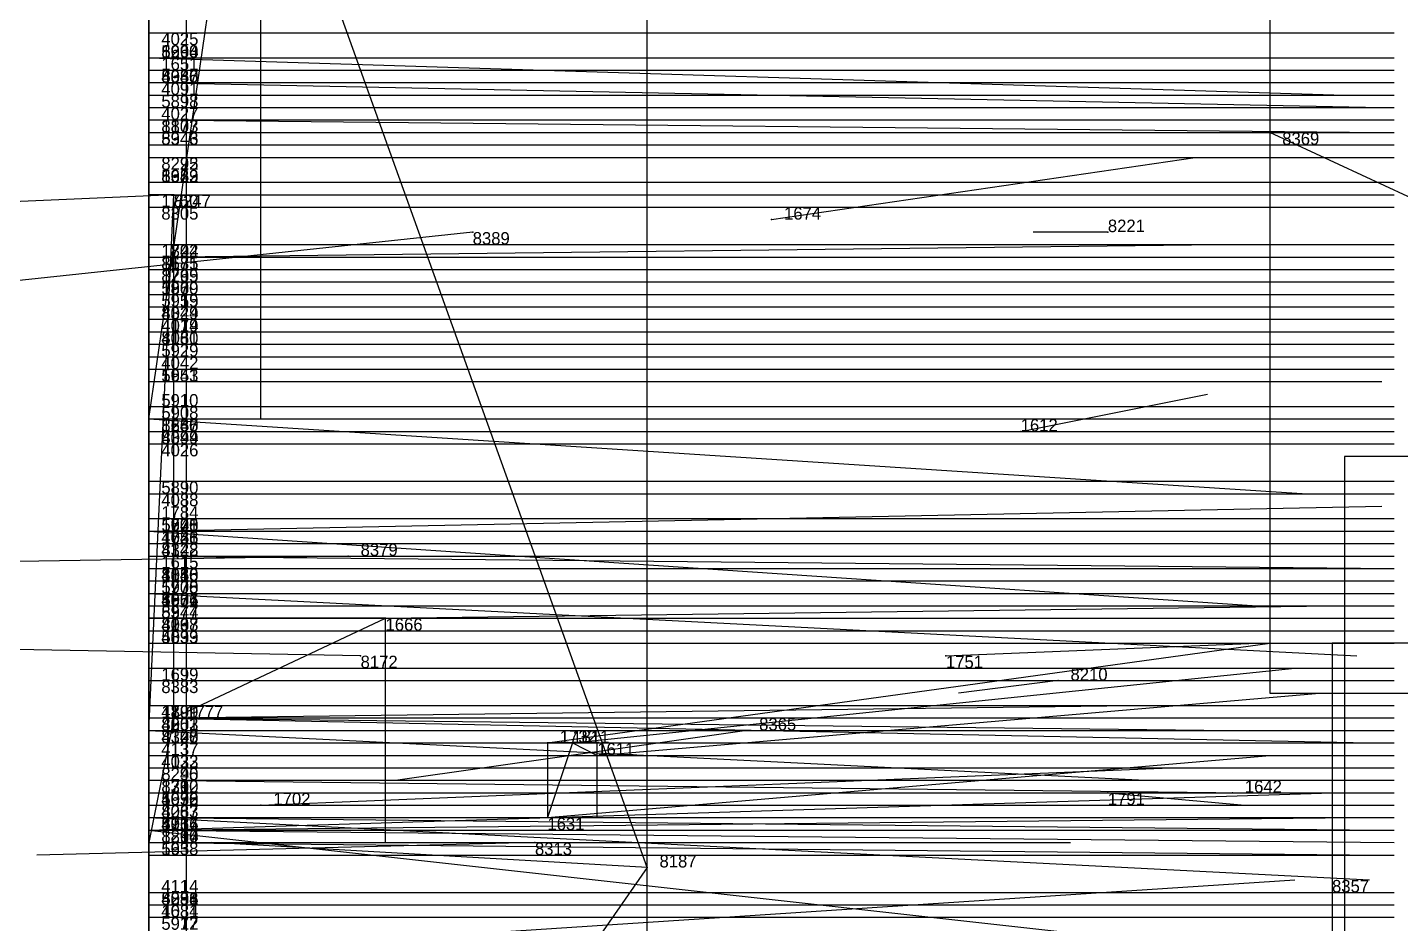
# Model space of a CAD drawing. Extents: x -0.07 to 1.1, y -0.07 to 1.1.
# Drawn here: x -0.0098 to 0.1005, y 0.5685 to 0.6404 of the extents above; entities that cross this region are included whole.
import ezdxf

# ---------------------------------------------------------------- set-up
doc = ezdxf.new("R2010")
doc.units = 0
for name, color, linetype in [('Clients', 3, 'CONTINUOUS'), ('Facilities', 3, 'CONTINUOUS'), ('Facilities_lines', 3, 'CONTINUOUS'), ('Min_max_boxes', 1, 'CONTINUOUS'), ('Normals', 1, 'CONTINUOUS'), ('Source_points', 5, 'CONTINUOUS'), ('Text', 3, 'CONTINUOUS')]:
    doc.layers.add(name, color=color, linetype=linetype)

msp = doc.modelspace()

# ---------------------------------------------------------------- linework, layer by layer
at = {"layer": 'Clients', "color": 5}
for p in [(0, 0.64, 0.44), (0, 0.638, 0.167), (0, 0.638, 0.741), (0, 0.637, 0.133), (0, 0.637, 0.381), (0, 0.637, 0.549), (0, 0.636, 0.899), (0, 0.636, 0.942), (0, 0.635, 0.325), (0, 0.633, 0.415), (0, 0.632, 0.564), (0, 0.632, 0.794), (0.09, 0.632, 1), (0, 0.631, 0.811), (0, 0.63, 0.891), (0, 0.63, 0.839), (0, 0.628, 0.249), (0, 0.628, 0.728), (0, 0.628, 0.855), (0, 0.627, 0.107), (0.002, 0.627, 1), (0, 0.626, 0.842), (0, 0.623, 0.224), (0, 0.622, 0.181), (0, 0.621, 0.105), (0, 0.621, 0.216), (0, 0.621, 0.782), (0, 0.62, 0.222), (0, 0.62, 0.615), (0, 0.62, 0.552), (0, 0.619, 0.613), (0, 0.619, 0.506), (0, 0.618, 0.759), (0, 0.617, 0.394), (0, 0.617, 0.316), (0, 0.617, 0.481), (0, 0.616, 0.319), (0, 0.615, 0.744), (0, 0.615, 0.905), (0, 0.614, 0.49), (0, 0.613, 0.554), (0, 0.61, 0.541), (0, 0.609, 0.624), (0, 0.609, 0.825), (0, 0.609, 0.869), (0, 0.608, 0.833), (0, 0.608, 0.878), (0, 0.607, 0.323), (0, 0.607, 0.416), (0, 0.604, 0.521), (0, 0.603, 0.286), (0, 0.601, 0.16), (0, 0.6, 0.078), (0, 0.6, 0.233), (0, 0.6, 0.468), (0, 0.6, 0.635), (0, 0.599, 0.163), (0, 0.599, 0.842), (0, 0.598, 0.091), (0, 0.597, 0.241), (0, 0.597, 0.83), (0, 0.596, 0.34), (0, 0.596, 0.347), (0, 0.596, 0.514), (0, 0.596, 0.712), (0, 0.594, 0.165), (0, 0.594, 0.257), (0, 0.594, 0.633), (0, 0.594, 0.62), (0, 0.594, 0.858), (0, 0.593, 0.788), (0.019, 0.593), (0, 0.592, 0.382), (0, 0.592, 0.595), (0, 0.592, 0.863), (0, 0.591, 0.436), (0, 0.589, 0.135), (0, 0.588, 0.817), (0, 0.586, 0.149), (0, 0.585, 0.376), (0, 0.585, 0.826), (0, 0.584, 0.43), (0, 0.583, 0.312), (0, 0.583, 0.357), (0.032, 0.583), (0, 0.582, 0.281), (0, 0.582, 0.492), (0.036, 0.582), (0, 0.581, 0.462), (0, 0.581, 0.999), (0, 0.58, 0.795), (0, 0.579, 0.274), (0, 0.579, 0.775), (0, 0.578, 0.172), (0, 0.578, 0.289), (0, 0.578, 0.332), (0, 0.578, 0.538), (0, 0.577, 0.133), (0, 0.577, 0.338), (0, 0.577, 0.483), (0.032, 0.577), (0, 0.576, 0.477), (0, 0.576, 0.58), (0, 0.576, 0.659), (0, 0.575, 0.004), (0, 0.574, 0.592), (0, 0.571, 0.392), (0, 0.571, 0.756), (0, 0.57, 0.246), (0, 0.57, 0.275), (0, 0.57, 0.472), (0, 0.57, 0.782), (0, 0.569, 0.413)]:
    msp.add_point(p, dxfattribs=at)
at = {"layer": 'Facilities', "color": 3}
for p in [(0, 0.638, 0.967), (0, 0.634, 0.514), (0, 0.633, 0.07), (0.05, 0.625), (0, 0.623, 0.125), (0.026, 0.624, 1), (0.077, 0.624, 1), (0, 0.622, 0.985), (0, 0.612, 0.068), (0, 0.609, 0.045), (0.07, 0.608), (0, 0.6, 0.034), (0, 0.6, 0.081), (0, 0.598, 0.356), (0.016, 0.598, 1), (0, 0.595, 0.061), (0, 0.595, 0.872), (0.017, 0.59, 1), (0.064, 0.59), (0.073, 0.588, 1), (0, 0.585, 0.062), (0, 0.585, 0.984), (0.002, 0.585), (0, 0.584, 0.988), (0.048, 0.584, 1), (0.034, 0.583), (0, 0.58, 0.138), (0, 0.58, 0.978), (0.077, 0.579), (0.087, 0.579), (0.009, 0.578), (0, 0.577, 0.057), (0, 0.577, 0.942), (0, 0.576, 0.088), (0, 0.576, 0.043), (0, 0.576, 0.963), (0, 0.576, 0.956), (0, 0.575, 0.936), (0.031, 0.575, 1), (0.04, 0.573, 1), (0.095, 0.571, 1)]:
    msp.add_point(p, dxfattribs=at)
at = {"layer": 'Facilities_lines', "color": 3}
for p, q in [((0, 0.634, 0.514), (0, 0.77, 0.507)), ((0, 0.634, 0.514), (0, 0.765, 0.518)), ((0, 0.634, 0.514), (0, 0.761, 0.497)), ((0, 0.634, 0.514), (0, 0.755, 0.501)), ((0, 0.634, 0.514), (0, 0.752, 0.483)), ((0, 0.634, 0.514), (0, 0.748, 0.528)), ((0, 0.634, 0.514), (0, 0.745, 0.514)), ((0, 0.634, 0.514), (0, 0.737, 0.491)), ((0, 0.598, 0.356), (0, 0.73, 0.358)), ((0, 0.634, 0.514), (0, 0.728, 0.539)), ((0, 0.634, 0.514), (0, 0.726, 0.518)), ((0, 0.634, 0.514), (0, 0.722, 0.477)), ((0, 0.634, 0.514), (0, 0.722, 0.546)), ((0, 0.634, 0.514), (0, 0.718, 0.54)), ((0, 0.598, 0.356), (0, 0.713, 0.394)), ((0, 0.598, 0.356), (0, 0.712, 0.328)), ((0, 0.598, 0.356), (0, 0.711, 0.386)), ((0, 0.634, 0.514), (0, 0.711, 0.582)), ((0, 0.598, 0.356), (0, 0.71, 0.316)), ((0, 0.598, 0.356), (0, 0.709, 0.31)), ((0, 0.598, 0.356), (0, 0.705, 0.413)), ((0, 0.634, 0.514), (0, 0.705, 0.529)), ((0, 0.634, 0.514), (0, 0.703, 0.541)), ((0, 0.634, 0.514), (0, 0.702, 0.425)), ((0, 0.634, 0.514), (0, 0.701, 0.491)), ((0, 0.634, 0.514), (0, 0.701, 0.59)), ((0, 0.634, 0.514), (0, 0.699, 0.543)), ((0, 0.598, 0.356), (0, 0.698, 0.403)), ((0, 0.634, 0.514), (0, 0.698, 0.442)), ((0, 0.598, 0.356), (0, 0.697, 0.364)), ((0, 0.634, 0.514), (0, 0.694, 0.584)), ((0, 0.634, 0.514), (0, 0.694, 0.581)), ((0, 0.598, 0.356), (0, 0.693, 0.4)), ((0, 0.634, 0.514), (0, 0.691, 0.519)), ((0, 0.634, 0.514), (0, 0.689, 0.482)), ((0, 0.568, 0.707), (0, 0.687, 0.69)), ((0, 0.598, 0.356), (0, 0.686, 0.393)), ((0, 0.598, 0.356), (0, 0.684, 0.383)), ((0, 0.634, 0.514), (0, 0.682, 0.561)), ((0, 0.598, 0.356), (0, 0.681, 0.369)), ((0, 0.598, 0.356), (0, 0.681, 0.342)), ((0, 0.598, 0.356), (0, 0.678, 0.356)), ((0, 0.634, 0.514), (0, 0.677, 0.449)), ((0, 0.598, 0.356), (0, 0.676, 0.35)), ((0, 0.568, 0.707), (0, 0.676, 0.687)), ((0.04, 0.573, 1), (0.003, 0.676, 1)), ((0, 0.598, 0.356), (0, 0.675, 0.393)), ((0, 0.598, 0.356), (0, 0.674, 0.328)), ((0, 0.634, 0.514), (0, 0.673, 0.438)), ((0, 0.634, 0.514), (0, 0.673, 0.557)), ((0, 0.568, 0.707), (0, 0.673, 0.725)), ((0, 0.609, 0.045), (0.009, 0.671)), ((0, 0.669, 0.092), (0, 0.598, 0.091)), ((0, 0.598, 0.356), (0, 0.668, 0.282)), ((0, 0.598, 0.356), (0, 0.666, 0.338)), ((0, 0.634, 0.514), (0, 0.666, 0.473)), ((0, 0.568, 0.707), (0, 0.666, 0.706)), ((0, 0.598, 0.356), (0, 0.665, 0.31)), ((0, 0.634, 0.514), (0, 0.665, 0.418)), ((0, 0.598, 0.356), (0, 0.664, 0.236)), ((0, 0.634, 0.514), (0, 0.662, 0.497)), ((0, 0.568, 0.707), (0, 0.662, 0.694)), ((0, 0.568, 0.707), (0, 0.662, 0.657)), ((0, 0.568, 0.707), (0, 0.661, 0.723)), ((0, 0.598, 0.356), (0, 0.66, 0.396)), ((0, 0.634, 0.514), (0, 0.66, 0.597)), ((0, 0.598, 0.356), (0, 0.658, 0.4)), ((0, 0.653, 0.897), (0, 0.615, 0.905)), ((0, 0.653, 0.897), (0, 0.63, 0.891)), ((0, 0.653, 0.897), (0, 0.636, 0.899)), ((0, 0.634, 0.514), (0, 0.652, 0.61)), ((0, 0.634, 0.514), (0, 0.652, 0.616)), ((0, 0.634, 0.514), (0, 0.65, 0.552)), ((0, 0.623, 0.125), (0, 0.648, 0.165)), ((0, 0.598, 0.356), (0, 0.648, 0.253)), ((0, 0.634, 0.514), (0, 0.648, 0.545)), ((0, 0.598, 0.356), (0, 0.647, 0.321)), ((0, 0.623, 0.125), (0, 0.646, 0.109)), ((0, 0.598, 0.356), (0, 0.645, 0.248)), ((0, 0.568, 0.707), (0, 0.644, 0.727)), ((0, 0.623, 0.125), (0, 0.643, 0.172)), ((0, 0.623, 0.125), (0, 0.643, 0.179)), ((0, 0.634, 0.514), (0, 0.643, 0.547)), ((0, 0.598, 0.356), (0, 0.642, 0.357)), ((0, 0.634, 0.514), (0, 0.642, 0.604)), ((0, 0.642, 0.941), (0, 0.636, 0.942)), ((0, 0.634, 0.514), (0, 0.64, 0.44)), ((0, 0.623, 0.125), (0, 0.638, 0.167)), ((0, 0.568, 0.707), (0, 0.638, 0.741)), ((0, 0.623, 0.125), (0, 0.637, 0.133)), ((0, 0.598, 0.356), (0, 0.637, 0.381)), ((0, 0.634, 0.514), (0, 0.637, 0.549)), ((0, 0.598, 0.356), (0, 0.635, 0.325)), ((0, 0.634, 0.514), (0, 0.494, 0.504)), ((0, 0.634, 0.514), (0, 0.528, 0.47)), ((0, 0.634, 0.514), (0, 0.513, 0.492)), ((0, 0.634, 0.514), (0, 0.534, 0.478)), ((0, 0.634, 0.514), (0, 0.548, 0.495)), ((0, 0.634, 0.514), (0, 0.539, 0.473)), ((0, 0.634, 0.514), (0, 0.537, 0.455)), ((0, 0.634, 0.514), (0, 0.542, 0.477)), ((0, 0.634, 0.514), (0, 0.482, 0.511)), ((0, 0.634, 0.514), (0, 0.486, 0.526)), ((0, 0.634, 0.514), (0, 0.488, 0.54)), ((0, 0.634, 0.514), (0, 0.539, 0.554)), ((0, 0.634, 0.514), (0, 0.614, 0.49)), ((0, 0.634, 0.514), (0, 0.617, 0.481)), ((0, 0.634, 0.514), (0, 0.6, 0.468)), ((0, 0.634, 0.514), (0, 0.577, 0.483)), ((0, 0.634, 0.514), (0, 0.576, 0.477)), ((0, 0.634, 0.514), (0, 0.57, 0.472)), ((0, 0.634, 0.514), (0, 0.553, 0.469)), ((0, 0.634, 0.514), (0, 0.581, 0.462)), ((0, 0.634, 0.514), (0, 0.582, 0.492)), ((0, 0.634, 0.514), (0, 0.531, 0.513)), ((0, 0.634, 0.514), (0, 0.604, 0.521)), ((0, 0.634, 0.514), (0, 0.592, 0.595)), ((0, 0.634, 0.514), (0, 0.596, 0.514)), ((0, 0.634, 0.514), (0, 0.61, 0.541)), ((0, 0.634, 0.514), (0, 0.619, 0.613)), ((0, 0.634, 0.514), (0, 0.525, 0.518)), ((0, 0.634, 0.514), (0, 0.543, 0.545)), ((0, 0.634, 0.514), (0, 0.576, 0.58)), ((0, 0.634, 0.514), (0, 0.632, 0.564)), ((0, 0.634, 0.514), (0, 0.516, 0.523)), ((0, 0.634, 0.514), (0, 0.613, 0.554)), ((0, 0.634, 0.514), (0, 0.619, 0.506)), ((0, 0.634, 0.514), (0, 0.538, 0.561)), ((0, 0.634, 0.514), (0, 0.62, 0.615)), ((0, 0.634, 0.514), (0, 0.531, 0.535)), ((0, 0.634, 0.514), (0, 0.578, 0.538)), ((0, 0.634, 0.514), (0, 0.62, 0.552)), ((0, 0.634, 0.514), (0, 0.539, 0.519)), ((0, 0.634, 0.514), (0, 0.521, 0.515)), ((0, 0.634, 0.514), (0, 0.543, 0.553)), ((0, 0.598, 0.356), (0, 0.633, 0.415)), ((0, 0.595, 0.872), (0, 0.632, 0.794)), ((0.133, 0.612, 1), (0.09, 0.632, 1)), ((0, 0.595, 0.872), (0, 0.631, 0.811)), ((0, 0.595, 0.872), (0, 0.63, 0.839)), ((0, 0.598, 0.356), (0, 0.628, 0.249)), ((0, 0.568, 0.707), (0, 0.628, 0.728)), ((0, 0.595, 0.872), (0, 0.628, 0.855)), ((0, 0.623, 0.125), (0, 0.627, 0.107)), ((0, 0.584, 0.988), (0.002, 0.627, 1)), ((0, 0.595, 0.872), (0, 0.626, 0.842)), ((0, 0.623, 0.125), (0, 0.621, 0.105)), ((0, 0.623, 0.125), (0, 0.621, 0.216)), ((0, 0.623, 0.125), (0, 0.622, 0.181)), ((0, 0.598, 0.356), (0, 0.623, 0.224)), ((0, 0.595, 0.872), (0, 0.621, 0.782)), ((0, 0.598, 0.356), (0, 0.62, 0.222)), ((0, 0.568, 0.707), (0, 0.618, 0.759)), ((0, 0.598, 0.356), (0, 0.617, 0.394)), ((0, 0.598, 0.356), (0, 0.617, 0.316)), ((0, 0.598, 0.356), (0, 0.616, 0.319)), ((0, 0.568, 0.707), (0, 0.615, 0.744)), ((0, 0.568, 0.707), (0, 0.609, 0.624)), ((0, 0.595, 0.872), (0, 0.609, 0.825)), ((0, 0.595, 0.872), (0, 0.609, 0.869)), ((0, 0.595, 0.872), (0, 0.608, 0.833)), ((0, 0.595, 0.872), (0, 0.608, 0.878)), ((0, 0.598, 0.356), (0, 0.607, 0.323)), ((0, 0.598, 0.356), (0, 0.607, 0.416)), ((0, 0.598, 0.356), (0, 0.603, 0.286)), ((0, 0.58, 0.138), (0, 0.601, 0.16)), ((0, 0.6, 0.081), (0, 0.6, 0.078)), ((0, 0.598, 0.356), (0, 0.6, 0.233)), ((0, 0.568, 0.707), (0, 0.6, 0.635)), ((0, 0.58, 0.138), (0, 0.599, 0.163)), ((0, 0.595, 0.872), (0, 0.599, 0.842)), ((0, 0.598, 0.356), (0, 0.49, 0.236)), ((0, 0.598, 0.356), (0, 0.491, 0.244)), ((0, 0.598, 0.356), (0, 0.532, 0.231)), ((0, 0.598, 0.356), (0, 0.519, 0.248)), ((0, 0.598, 0.356), (0, 0.559, 0.23)), ((0, 0.598, 0.356), (0, 0.57, 0.246)), ((0, 0.598, 0.356), (0, 0.597, 0.241)), ((0, 0.598, 0.356), (0, 0.563, 0.302)), ((0, 0.598, 0.356), (0, 0.54, 0.303)), ((0, 0.598, 0.356), (0, 0.591, 0.436)), ((0, 0.598, 0.356), (0, 0.582, 0.281)), ((0, 0.598, 0.356), (0, 0.57, 0.275)), ((0, 0.598, 0.356), (0, 0.592, 0.382)), ((0, 0.598, 0.356), (0, 0.561, 0.369)), ((0, 0.598, 0.356), (0, 0.584, 0.43)), ((0, 0.598, 0.356), (0, 0.559, 0.257)), ((0, 0.598, 0.356), (0, 0.565, 0.299)), ((0, 0.598, 0.356), (0, 0.596, 0.34)), ((0, 0.598, 0.356), (0, 0.579, 0.274)), ((0, 0.598, 0.356), (0, 0.594, 0.257)), ((0, 0.598, 0.356), (0, 0.522, 0.394)), ((0, 0.598, 0.356), (0, 0.536, 0.331)), ((0, 0.598, 0.356), (0, 0.54, 0.29)), ((0, 0.598, 0.356), (0, 0.578, 0.289)), ((0, 0.598, 0.356), (0, 0.552, 0.314)), ((0, 0.598, 0.356), (0, 0.569, 0.413)), ((0, 0.598, 0.356), (0, 0.51, 0.343)), ((0, 0.598, 0.356), (0, 0.561, 0.395)), ((0, 0.598, 0.356), (0, 0.545, 0.363)), ((0, 0.598, 0.356), (0, 0.578, 0.332)), ((0, 0.598, 0.356), (0, 0.585, 0.376)), ((0, 0.598, 0.356), (0, 0.551, 0.421)), ((0, 0.598, 0.356), (0, 0.555, 0.256)), ((0, 0.598, 0.356), (0, 0.583, 0.312)), ((0, 0.598, 0.356), (0, 0.571, 0.392)), ((0, 0.598, 0.356), (0, 0.577, 0.338)), ((0, 0.598, 0.356), (0, 0.596, 0.347)), ((0, 0.598, 0.356), (0, 0.583, 0.357)), ((0, 0.598, 0.356), (0, 0.566, 0.281)), ((0, 0.598, 0.356), (0, 0.485, 0.298)), ((0, 0.598, 0.356), (0, 0.489, 0.364)), ((0, 0.598, 0.356), (0, 0.49, 0.317)), ((0, 0.598, 0.356), (0, 0.484, 0.345)), ((0, 0.598, 0.356), (0, 0.49, 0.351)), ((0, 0.598, 0.356), (0, 0.503, 0.392)), ((0, 0.598, 0.356), (0, 0.5, 0.333)), ((0, 0.598, 0.356), (0, 0.481, 0.32)), ((0, 0.598, 0.356), (0, 0.504, 0.327)), ((0, 0.598, 0.356), (0, 0.502, 0.312)), ((0, 0.598, 0.356), (0, 0.481, 0.352)), ((0, 0.595, 0.872), (0, 0.597, 0.83)), ((0, 0.568, 0.707), (0, 0.596, 0.712)), ((0, 0.595, 0.872), (0, 0.58, 0.795)), ((0, 0.595, 0.872), (0, 0.593, 0.788)), ((0, 0.595, 0.872), (0, 0.549, 0.827)), ((0, 0.595, 0.872), (0, 0.531, 0.845)), ((0, 0.595, 0.872), (0, 0.585, 0.826)), ((0, 0.595, 0.872), (0, 0.592, 0.863)), ((0, 0.595, 0.872), (0, 0.553, 0.885)), ((0, 0.595, 0.872), (0, 0.561, 0.866)), ((0, 0.595, 0.872), (0, 0.594, 0.858)), ((0, 0.595, 0.872), (0, 0.588, 0.817)), ((0, 0.58, 0.138), (0, 0.594, 0.165)), ((0, 0.568, 0.707), (0, 0.594, 0.633)), ((0, 0.568, 0.707), (0, 0.594, 0.62)), ((0.002, 0.585), (0.019, 0.593)), ((0, 0.58, 0.138), (0, 0.589, 0.135)), ((0, 0.58, 0.138), (0, 0.586, 0.149)), ((0.002, 0.585), (0, 0.575, 0.004)), ((0.034, 0.583), (0.032, 0.583)), ((0.034, 0.583), (0.032, 0.577)), ((0.034, 0.583), (0.036, 0.582)), ((0, 0.556, 0.954), (0, 0.581, 0.999)), ((0, 0.58, 0.138), (0, 0.562, 0.159)), ((0, 0.58, 0.138), (0, 0.561, 0.175)), ((0, 0.58, 0.138), (0, 0.561, 0.208)), ((0, 0.58, 0.138), (0, 0.578, 0.172)), ((0, 0.58, 0.138), (0, 0.566, 0.175)), ((0, 0.58, 0.138), (0, 0.577, 0.133)), ((0, 0.58, 0.138), (0, 0.546, 0.17)), ((0, 0.568, 0.707), (0, 0.579, 0.775)), ((0, 0.568, 0.707), (0, 0.576, 0.659)), ((0, 0.568, 0.707), (0, 0.574, 0.592)), ((0.04, 0.573, 1), (0.015, 0.537, 1)), ((0, 0.568, 0.707), (0, 0.571, 0.756)), ((0, 0.568, 0.707), (0, 0.57, 0.782))]:
    msp.add_line(p, q, dxfattribs=at)
at = {"layer": 'Min_max_boxes', "color": 1}
for p, q in [((0, 0.482, 0.418), (0, 0.77, 0.418)), ((0, 0.77, 0.418), (0, 0.482, 0.418)), ((0, 0.482, 0.616), (0, 0.77, 0.616)), ((0, 0.77, 0.616), (0, 0.482, 0.616)), ((0, 0.481, 0.222), (0, 0.73, 0.222)), ((0, 0.73, 0.222), (0, 0.481, 0.222)), ((0, 0.481, 0.436), (0, 0.73, 0.436)), ((0, 0.73, 0.436), (0, 0.481, 0.436)), ((0, 0.446, 0.59), (0, 0.687, 0.59)), ((0, 0.687, 0.59), (0, 0.446, 0.59)), ((0, 0.446, 0.787), (0, 0.687, 0.787)), ((0, 0.687, 0.787), (0, 0.446, 0.787)), ((0, 0.615, 0.767), (0, 0.684, 0.767)), ((0, 0.684, 0.767), (0, 0.615, 0.767)), ((0, 0.615, 0.905), (0, 0.684, 0.905)), ((0, 0.684, 0.905), (0, 0.615, 0.905)), ((0.003, 0.676, 1), (0.003, 0.537, 1)), ((0.003, 0.676, 1), (0.003, 0.537, 1)), ((0.04, 0.537, 1), (0.04, 0.676, 1)), ((0.04, 0.537, 1), (0.04, 0.676, 1)), ((0, 0.671), (0, 0.609)), ((0, 0.671, 0.045), (0, 0.609, 0.045)), ((0.009, 0.609), (0.009, 0.671)), ((0.009, 0.609, 0.045), (0.009, 0.671, 0.045)), ((0, 0.598, 0.091), (0, 0.669, 0.091)), ((0, 0.669, 0.091), (0, 0.598, 0.091)), ((0, 0.598, 0.092), (0, 0.669, 0.092)), ((0, 0.669, 0.092), (0, 0.598, 0.092)), ((0.09, 0.666, 1), (0.09, 0.587, 1)), ((0.09, 0.666, 1), (0.09, 0.587, 1)), ((0, 0.636, 0.938), (0, 0.654, 0.938)), ((0, 0.654, 0.938), (0, 0.636, 0.938)), ((0, 0.636, 0.942), (0, 0.654, 0.942)), ((0, 0.654, 0.942), (0, 0.636, 0.942)), ((0, 0.621, 0.105), (0, 0.648, 0.105)), ((0, 0.648, 0.105), (0, 0.621, 0.105)), ((0, 0.621, 0.216), (0, 0.648, 0.216)), ((0, 0.648, 0.216), (0, 0.621, 0.216)), ((0, 0.636, 0.938), (0, 0.636, 0.938)), ((0, 0.636, 0.942), (0, 0.636, 0.942)), ((0, 0.636, 0.938), (0, 0.636, 0.942)), ((0, 0.636, 0.938), (0, 0.636, 0.942)), ((0, 0.531, 0.782), (0, 0.632, 0.782)), ((0, 0.632, 0.782), (0, 0.632, 0.782)), ((0, 0.632, 0.782), (0, 0.531, 0.782)), ((0, 0.531, 0.885), (0, 0.632, 0.885)), ((0, 0.632, 0.885), (0, 0.632, 0.885)), ((0, 0.632, 0.885), (0, 0.531, 0.885)), ((0, 0.632, 0.782), (0, 0.632, 0.885)), ((0, 0.632, 0.782), (0, 0.632, 0.885)), ((0.002, 0.627, 0.988), (0, 0.627, 0.988)), ((0, 0.627, 0.988), (0, 0.584, 0.988)), ((0.002, 0.627, 1), (0, 0.627, 1)), ((0, 0.627, 1), (0, 0.584, 1)), ((0, 0.627, 0.988), (0, 0.627, 1)), ((0.002, 0.584, 0.988), (0.002, 0.627, 0.988)), ((0.002, 0.584, 1), (0.002, 0.627, 1)), ((0.002, 0.627, 0.988), (0.002, 0.627, 1)), ((0, 0.621, 0.105), (0, 0.621, 0.105)), ((0, 0.621, 0.216), (0, 0.621, 0.216)), ((0, 0.621, 0.105), (0, 0.621, 0.216)), ((0, 0.621, 0.105), (0, 0.621, 0.216)), ((0, 0.615, 0.767), (0, 0.615, 0.767)), ((0, 0.615, 0.905), (0, 0.615, 0.905)), ((0, 0.615, 0.767), (0, 0.615, 0.905)), ((0, 0.615, 0.767), (0, 0.615, 0.905)), ((0, 0.609), (0.009, 0.609)), ((0, 0.609, 0.045), (0.009, 0.609, 0.045)), ((0, 0.609), (0, 0.609, 0.045)), ((0.009, 0.609), (0.009, 0.609, 0.045)), ((0.271, 0.606), (0.096, 0.606)), ((0.096, 0.606), (0.096, 0.506)), ((0.271, 0.606), (0.096, 0.606)), ((0.096, 0.606), (0.096, 0.506)), ((0.096, 0.606), (0.096, 0.606)), ((0, 0.546, 0.133), (0, 0.601, 0.133)), ((0, 0.601, 0.133), (0, 0.601, 0.133)), ((0, 0.601, 0.133), (0, 0.546, 0.133)), ((0, 0.546, 0.208), (0, 0.601, 0.208)), ((0, 0.601, 0.208), (0, 0.601, 0.208)), ((0, 0.601, 0.208), (0, 0.546, 0.208)), ((0, 0.601, 0.133), (0, 0.601, 0.208)), ((0, 0.601, 0.133), (0, 0.601, 0.208)), ((0, 0.6, 0.078), (0, 0.6, 0.078)), ((0, 0.6, 0.078), (0, 0.6, 0.078)), ((0, 0.6, 0.078), (0, 0.6, 0.078)), ((0, 0.6, 0.078), (0, 0.6, 0.078)), ((0, 0.6, 0.081), (0, 0.6, 0.081)), ((0, 0.6, 0.081), (0, 0.6, 0.081)), ((0, 0.6, 0.081), (0, 0.6, 0.081)), ((0, 0.6, 0.081), (0, 0.6, 0.081)), ((0, 0.6, 0.078), (0, 0.6, 0.081)), ((0, 0.6, 0.078), (0, 0.6, 0.081)), ((0, 0.6, 0.078), (0, 0.6, 0.081)), ((0, 0.6, 0.078), (0, 0.6, 0.081)), ((0, 0.598, 0.091), (0, 0.598, 0.091)), ((0, 0.598, 0.092), (0, 0.598, 0.092)), ((0, 0.598, 0.091), (0, 0.598, 0.092)), ((0, 0.598, 0.091), (0, 0.598, 0.092)), ((0.019, 0.593), (0, 0.593)), ((0, 0.593), (0, 0.575)), ((0.019, 0.593, 0.004), (0, 0.593, 0.004)), ((0, 0.593, 0.004), (0, 0.575, 0.004)), ((0, 0.593), (0, 0.593, 0.004)), ((0.019, 0.575), (0.019, 0.593)), ((0.019, 0.575, 0.004), (0.019, 0.593, 0.004)), ((0.019, 0.593), (0.019, 0.593, 0.004)), ((0.289, 0.591, 1), (0.095, 0.591, 1)), ((0.095, 0.591, 1), (0.095, 0.504, 1)), ((0.289, 0.591, 1), (0.095, 0.591, 1)), ((0.095, 0.591, 1), (0.095, 0.504, 1)), ((0.095, 0.591, 1), (0.095, 0.591, 1)), ((0.09, 0.587, 1), (0.298, 0.587, 1)), ((0.09, 0.587, 1), (0.298, 0.587, 1)), ((0.09, 0.587, 1), (0.09, 0.587, 1)), ((0, 0.584, 0.988), (0.002, 0.584, 0.988)), ((0, 0.584, 1), (0.002, 0.584, 1)), ((0, 0.584, 0.988), (0, 0.584, 1)), ((0.002, 0.584, 0.988), (0.002, 0.584, 1)), ((0.036, 0.583), (0.032, 0.583)), ((0.032, 0.583), (0.032, 0.577)), ((0.036, 0.583), (0.032, 0.583)), ((0.032, 0.583), (0.032, 0.577)), ((0.032, 0.583), (0.032, 0.583)), ((0.036, 0.577), (0.036, 0.583)), ((0.036, 0.577), (0.036, 0.583)), ((0.036, 0.583), (0.036, 0.583)), ((0, 0.556, 0.954), (0, 0.581, 0.954)), ((0, 0.581, 0.954), (0, 0.581, 0.954)), ((0, 0.581, 0.954), (0, 0.556, 0.954)), ((0, 0.556, 0.999), (0, 0.581, 0.999)), ((0, 0.581, 0.999), (0, 0.581, 0.999)), ((0, 0.581, 0.999), (0, 0.556, 0.999)), ((0, 0.581, 0.954), (0, 0.581, 0.999)), ((0, 0.581, 0.954), (0, 0.581, 0.999)), ((0.032, 0.577), (0.036, 0.577)), ((0.032, 0.577), (0.036, 0.577)), ((0.032, 0.577), (0.032, 0.577)), ((0.036, 0.577), (0.036, 0.577)), ((0, 0.575), (0.019, 0.575)), ((0, 0.575, 0.004), (0.019, 0.575, 0.004)), ((0, 0.575), (0, 0.575, 0.004)), ((0.019, 0.575), (0.019, 0.575, 0.004))]:
    msp.add_line(p, q, dxfattribs=at)
at = {"layer": 'Normals', "color": 1}
for p, q in [((0, 0.64, 0.44), (0.1, 0.64, 0.44)), ((0, 0.638, 0.167), (0.1, 0.638, 0.167)), ((0, 0.638, 0.741), (0.1, 0.638, 0.741)), ((0, 0.638, 0.967), (0.096, 0.635, 0.939)), ((0, 0.637, 0.133), (0.1, 0.637, 0.133)), ((0, 0.637, 0.381), (0.1, 0.637, 0.381)), ((0, 0.637, 0.549), (0.1, 0.637, 0.549)), ((0, 0.636, 0.942), (0.099, 0.634, 0.932)), ((0, 0.636, 0.899), (0.1, 0.636, 0.899)), ((0, 0.635, 0.325), (0.1, 0.635, 0.325)), ((0, 0.634, 0.514), (0.1, 0.634, 0.514)), ((0, 0.633, 0.07), (0.099, 0.632, 0.086)), ((0, 0.633, 0.415), (0.1, 0.633, 0.415)), ((0, 0.632, 0.564), (0.1, 0.632, 0.564)), ((0, 0.632, 0.794), (0.1, 0.632, 0.794)), ((0.09, 0.632, 1), (0.09, 0.632, 1.1)), ((0, 0.631, 0.811), (0.1, 0.631, 0.811)), ((0, 0.63, 0.839), (0.1, 0.63, 0.839)), ((0, 0.63, 0.891), (0.1, 0.63, 0.891)), ((0.05, 0.625), (0.084, 0.63, 0.094)), ((0, 0.628, 0.249), (0.1, 0.628, 0.249)), ((0, 0.628, 0.728), (0.1, 0.628, 0.728)), ((0, 0.628, 0.855), (0.1, 0.628, 0.855)), ((0.002, 0.627, 1), (-0.066, 0.624, 1.073)), ((0, 0.627, 0.107), (0.1, 0.627, 0.107)), ((0, 0.626, 0.842), (0.1, 0.626, 0.842)), ((0.026, 0.624, 1), (-0.021, 0.619, 1.088)), ((0, 0.623, 0.224), (0.1, 0.623, 0.224)), ((0, 0.623, 0.125), (0.1, 0.623, 0.125)), ((0, 0.622, 0.985), (0.086, 0.623, 0.933)), ((0.077, 0.624, 1), (0.071, 0.624, 1.1)), ((0, 0.622, 0.181), (0.1, 0.622, 0.181)), ((0, 0.621, 0.105), (0.1, 0.621, 0.105)), ((0, 0.621, 0.216), (0.1, 0.621, 0.216)), ((0, 0.621, 0.782), (0.1, 0.621, 0.782)), ((0, 0.62, 0.222), (0.1, 0.62, 0.222)), ((0, 0.62, 0.615), (0.1, 0.62, 0.615)), ((0, 0.62, 0.552), (0.1, 0.62, 0.552)), ((0, 0.619, 0.613), (0.1, 0.619, 0.613)), ((0, 0.619, 0.506), (0.1, 0.619, 0.506)), ((0, 0.618, 0.759), (0.1, 0.618, 0.759)), ((0, 0.617, 0.481), (0.1, 0.617, 0.481)), ((0, 0.617, 0.394), (0.1, 0.617, 0.394)), ((0, 0.617, 0.316), (0.1, 0.617, 0.316)), ((0, 0.616, 0.319), (0.1, 0.616, 0.319)), ((0, 0.615, 0.744), (0.1, 0.615, 0.744)), ((0, 0.615, 0.905), (0.1, 0.615, 0.905)), ((0, 0.614, 0.49), (0.1, 0.614, 0.49)), ((0, 0.613, 0.554), (0.1, 0.613, 0.554)), ((0, 0.612, 0.068), (0.099, 0.612, 0.085)), ((0.07, 0.608), (0.085, 0.611, 0.099)), ((0, 0.61, 0.541), (0.1, 0.61, 0.541)), ((0, 0.609, 0.045), (0.093, 0.603, 0.081)), ((0, 0.609, 0.624), (0.1, 0.609, 0.624)), ((0, 0.609, 0.825), (0.1, 0.609, 0.825)), ((0, 0.609, 0.869), (0.1, 0.609, 0.869)), ((0, 0.608, 0.833), (0.1, 0.608, 0.833)), ((0, 0.608, 0.878), (0.1, 0.608, 0.878)), ((0, 0.607, 0.323), (0.1, 0.607, 0.323)), ((0, 0.607, 0.416), (0.1, 0.607, 0.416)), ((0, 0.604, 0.521), (0.1, 0.604, 0.521)), ((0, 0.603, 0.286), (0.1, 0.603, 0.286)), ((0, 0.6, 0.078), (0.099, 0.602, 0.088)), ((0, 0.6, 0.081), (0.099, 0.602, 0.091)), ((0, 0.601, 0.16), (0.1, 0.601, 0.16)), ((0, 0.6, 0.233), (0.1, 0.6, 0.233)), ((0, 0.6, 0.034), (0.089, 0.594, 0.078)), ((0, 0.6, 0.468), (0.1, 0.6, 0.468)), ((0, 0.6, 0.635), (0.1, 0.6, 0.635)), ((0, 0.599, 0.163), (0.1, 0.599, 0.163)), ((0, 0.599, 0.842), (0.1, 0.599, 0.842)), ((0.016, 0.598, 1), (-0.043, 0.597, 1.081)), ((0, 0.598, 0.091), (0.1, 0.597, 0.092)), ((0, 0.598, 0.356), (0.1, 0.598, 0.356)), ((0, 0.597, 0.241), (0.1, 0.597, 0.241)), ((0, 0.597, 0.83), (0.1, 0.597, 0.83)), ((0, 0.596, 0.347), (0.1, 0.596, 0.347)), ((0, 0.596, 0.34), (0.1, 0.596, 0.34)), ((0, 0.596, 0.514), (0.1, 0.596, 0.514)), ((0, 0.596, 0.712), (0.1, 0.596, 0.712)), ((0, 0.595, 0.061), (0.097, 0.59, 0.084)), ((0, 0.595, 0.872), (0.1, 0.595, 0.872)), ((0, 0.594, 0.165), (0.1, 0.594, 0.165)), ((0, 0.594, 0.257), (0.1, 0.594, 0.257)), ((0, 0.594, 0.633), (0.1, 0.594, 0.633)), ((0, 0.594, 0.62), (0.1, 0.594, 0.62)), ((0, 0.594, 0.858), (0.1, 0.594, 0.858)), ((0.019, 0.593), (0.095, 0.594, 0.064)), ((0, 0.593, 0.788), (0.1, 0.593, 0.788)), ((0.017, 0.59, 1), (-0.038, 0.591, 1.084)), ((0, 0.592, 0.382), (0.1, 0.592, 0.382)), ((0, 0.592, 0.595), (0.1, 0.592, 0.595)), ((0, 0.592, 0.863), (0.1, 0.592, 0.863)), ((0, 0.591, 0.436), (0.1, 0.591, 0.436)), ((0.032, 0.583), (0.09, 0.591, 0.081)), ((0.064, 0.59), (0.089, 0.591, 0.097)), ((0, 0.589, 0.135), (0.1, 0.589, 0.135)), ((0.034, 0.583), (0.092, 0.589, 0.081)), ((0, 0.588, 0.817), (0.1, 0.588, 0.817)), ((0.073, 0.588, 1), (0.065, 0.587, 1.1)), ((0.036, 0.582), (0.094, 0.587, 0.081)), ((0, 0.586, 0.149), (0.1, 0.586, 0.149)), ((0.002, 0.585), (0.079, 0.586, 0.064)), ((0, 0.585, 0.062), (0.098, 0.583, 0.083)), ((0, 0.585, 0.376), (0.1, 0.585, 0.376)), ((0, 0.585, 0.826), (0.1, 0.585, 0.826)), ((0, 0.585, 0.984), (0.087, 0.584, 0.934)), ((0, 0.584, 0.43), (0.1, 0.584, 0.43)), ((0, 0.584, 0.988), (0.08, 0.58, 0.929)), ((0.048, 0.584, 1), (0.02, 0.58, 1.096)), ((0, 0.583, 0.312), (0.1, 0.583, 0.312)), ((0, 0.583, 0.357), (0.1, 0.583, 0.357)), ((0, 0.582, 0.281), (0.1, 0.582, 0.281)), ((0, 0.582, 0.492), (0.1, 0.582, 0.492)), ((0.032, 0.577), (0.09, 0.582, 0.081)), ((0, 0.581, 0.462), (0.1, 0.581, 0.462)), ((0, 0.581, 0.999), (0.074, 0.581, 0.932)), ((0, 0.58, 0.138), (0.1, 0.58, 0.138)), ((0, 0.58, 0.978), (0.088, 0.579, 0.931)), ((0, 0.58, 0.795), (0.1, 0.58, 0.795)), ((0.009, 0.578), (0.082, 0.581, 0.069)), ((0, 0.579, 0.274), (0.1, 0.579, 0.274)), ((0, 0.576, 0.963), (0.095, 0.579, 0.931)), ((0, 0.579, 0.775), (0.1, 0.579, 0.775)), ((0.077, 0.579), (0.088, 0.578, 0.099)), ((0.087, 0.579), (0.093, 0.579, 0.1)), ((0, 0.578, 0.172), (0.1, 0.578, 0.172)), ((0, 0.578, 0.289), (0.1, 0.578, 0.289)), ((0, 0.578, 0.332), (0.1, 0.578, 0.332)), ((0, 0.578, 0.538), (0.1, 0.578, 0.538)), ((0, 0.577, 0.133), (0.1, 0.577, 0.133)), ((0, 0.577, 0.057), (0.098, 0.572, 0.079)), ((0, 0.577, 0.483), (0.1, 0.577, 0.483)), ((0, 0.577, 0.338), (0.1, 0.577, 0.338)), ((0, 0.576, 0.956), (0.097, 0.577, 0.933)), ((0, 0.577, 0.942), (0.099, 0.576, 0.928)), ((0, 0.576, 0.088), (0.1, 0.575, 0.09)), ((0, 0.576, 0.043), (0.09, 0.566, 0.086)), ((0, 0.576, 0.477), (0.1, 0.576, 0.477)), ((0, 0.576, 0.659), (0.1, 0.576, 0.659)), ((0, 0.576, 0.58), (0.1, 0.576, 0.58)), ((0.031, 0.575, 1), (-0.009, 0.574, 1.092)), ((0, 0.575, 0.004), (0.074, 0.575, 0.071)), ((0, 0.575, 0.936), (0.099, 0.574, 0.923)), ((0.04, 0.573, 1), (0.005, 0.575, 1.094)), ((0, 0.574, 0.592), (0.1, 0.574, 0.592)), ((0, 0.566, 0.975), (0.092, 0.572, 0.936)), ((0, 0.571, 0.392), (0.1, 0.571, 0.392)), ((0, 0.571, 0.756), (0.1, 0.571, 0.756)), ((0, 0.57, 0.246), (0.1, 0.57, 0.246)), ((0, 0.57, 0.275), (0.1, 0.57, 0.275)), ((0, 0.57, 0.472), (0.1, 0.57, 0.472)), ((0, 0.57, 0.782), (0.1, 0.57, 0.782)), ((0.095, 0.571, 1), (0.095, 0.571, 1.1)), ((0, 0.569, 0.413), (0.1, 0.569, 0.413))]:
    msp.add_line(p, q, dxfattribs=at)
at = {"layer": 'Source_points', "color": 5}
for p in [(0, 0.64, 0.44), (0, 0.638, 0.167), (0, 0.638, 0.741), (0, 0.638, 0.967), (0, 0.637, 0.133), (0, 0.637, 0.381), (0, 0.637, 0.549), (0, 0.636, 0.942), (0, 0.636, 0.899), (0, 0.635, 0.325), (0, 0.634, 0.514), (0, 0.633, 0.07), (0, 0.633, 0.415), (0, 0.632, 0.564), (0, 0.632, 0.794), (0.09, 0.632, 1), (0, 0.631, 0.811), (0, 0.63, 0.839), (0, 0.63, 0.891), (0, 0.628, 0.249), (0, 0.628, 0.728), (0, 0.628, 0.855), (0, 0.627, 0.107), (0.002, 0.627, 1), (0, 0.626, 0.842), (0.05, 0.625), (0, 0.623, 0.224), (0, 0.623, 0.125), (0.026, 0.624, 1), (0.077, 0.624, 1), (0, 0.622, 0.181), (0, 0.622, 0.985), (0, 0.621, 0.105), (0, 0.621, 0.216), (0, 0.621, 0.782), (0, 0.62, 0.222), (0, 0.62, 0.615), (0, 0.62, 0.552), (0, 0.619, 0.613), (0, 0.619, 0.506), (0, 0.618, 0.759), (0, 0.617, 0.481), (0, 0.617, 0.394), (0, 0.617, 0.316), (0, 0.616, 0.319), (0, 0.615, 0.744), (0, 0.615, 0.905), (0, 0.614, 0.49), (0, 0.613, 0.554), (0, 0.612, 0.068), (0, 0.61, 0.541), (0, 0.609, 0.045), (0, 0.609, 0.624), (0, 0.609, 0.825), (0, 0.609, 0.869), (0, 0.608, 0.833), (0, 0.608, 0.878), (0.07, 0.608), (0, 0.607, 0.323), (0, 0.607, 0.416), (0, 0.604, 0.521), (0, 0.603, 0.286), (0, 0.601, 0.16), (0, 0.6, 0.233), (0, 0.6, 0.034), (0, 0.6, 0.078), (0, 0.6, 0.081), (0, 0.6, 0.468), (0, 0.6, 0.635), (0, 0.599, 0.163), (0, 0.599, 0.842), (0, 0.598, 0.091), (0, 0.598, 0.356), (0.016, 0.598, 1), (0, 0.597, 0.241), (0, 0.597, 0.83), (0, 0.596, 0.347), (0, 0.596, 0.34), (0, 0.596, 0.514), (0, 0.596, 0.712), (0, 0.595, 0.061), (0, 0.595, 0.872), (0, 0.594, 0.165), (0, 0.594, 0.257), (0, 0.594, 0.633), (0, 0.594, 0.62), (0, 0.594, 0.858), (0, 0.593, 0.788), (0.019, 0.593), (0, 0.592, 0.382), (0, 0.592, 0.595), (0, 0.592, 0.863), (0, 0.591, 0.436), (0.017, 0.59, 1), (0.064, 0.59), (0, 0.589, 0.135), (0, 0.588, 0.817), (0.073, 0.588, 1), (0, 0.586, 0.149), (0, 0.585, 0.062), (0, 0.585, 0.376), (0, 0.585, 0.826), (0, 0.585, 0.984), (0.002, 0.585), (0, 0.584, 0.43), (0, 0.584, 0.988), (0.048, 0.584, 1), (0, 0.583, 0.312), (0, 0.583, 0.357), (0.032, 0.583), (0.034, 0.583), (0, 0.582, 0.281), (0, 0.582, 0.492), (0.036, 0.582), (0, 0.581, 0.462), (0, 0.581, 0.999), (0, 0.58, 0.138), (0, 0.58, 0.978), (0, 0.58, 0.795), (0, 0.579, 0.274), (0, 0.579, 0.775), (0.077, 0.579), (0.087, 0.579), (0, 0.578, 0.172), (0, 0.578, 0.289), (0, 0.578, 0.332), (0, 0.578, 0.538), (0.009, 0.578), (0, 0.577, 0.133), (0, 0.577, 0.057), (0, 0.577, 0.483), (0, 0.577, 0.338), (0, 0.577, 0.942), (0.032, 0.577), (0, 0.576, 0.088), (0, 0.576, 0.043), (0, 0.576, 0.477), (0, 0.576, 0.659), (0, 0.576, 0.58), (0, 0.576, 0.963), (0, 0.576, 0.956), (0, 0.575, 0.004), (0, 0.575, 0.936), (0.031, 0.575, 1), (0, 0.574, 0.592), (0.04, 0.573, 1), (0, 0.571, 0.392), (0, 0.571, 0.756), (0, 0.57, 0.246), (0, 0.57, 0.275), (0, 0.57, 0.472), (0, 0.57, 0.782), (0.095, 0.571, 1), (0, 0.569, 0.413)]:
    msp.add_point(p, dxfattribs=at)

# ---------------------------------------------------------------- texts
at = {"layer": 'Text', "color": 3}
for s, p in [('4025', (0.001, 0.639, 0.44)), ('5993', (0.001, 0.638, 0.741)), ('8264', (0.001, 0.638, 0.967)), ('1690', (0.001, 0.638, 0.167)), ('1651', (0.001, 0.637, 0.133)), ('4047', (0.001, 0.636, 0.381)), ('5985', (0.001, 0.636, 0.549)), ('8336', (0.001, 0.636, 0.942)), ('8350', (0.001, 0.636, 0.899)), ('4091', (0.001, 0.635, 0.325)), ('4027', (0.001, 0.633, 0.415)), ('5898', (0.001, 0.634, 0.514)), ('8177', (0.001, 0.632, 0.794)), ('1803', (0.001, 0.632, 0.07)), ('5943', (0.001, 0.631, 0.564)), ('8346', (0.001, 0.631, 0.811)), ('8369', (0.091, 0.631, 1)), ('8225', (0.001, 0.629, 0.839)), ('8292', (0.001, 0.629, 0.891)), ('5923', (0.001, 0.628, 0.728)), ('8349', (0.001, 0.628, 0.855)), ('1652', (0.001, 0.628, 0.249)), ('1750', (0.001, 0.626, 0.107)), ('8247', (0.002, 0.626, 1)), ('8305', (0.001, 0.625, 0.842)), ('1674', (0.051, 0.625)), ('8221', (0.077, 0.624, 1)), ('1724', (0.001, 0.622, 0.224)), ('1742', (0.001, 0.622, 0.125)), ('1804', (0.001, 0.622, 0.181)), ('8389', (0.026, 0.623, 1)), ('8185', (0.001, 0.621, 0.985)), ('1671', (0.001, 0.621, 0.105)), ('8295', (0.001, 0.62, 0.782)), ('1769', (0.001, 0.62, 0.216)), ('5960', (0.001, 0.619, 0.615)), ('5979', (0.001, 0.619, 0.552)), ('1800', (0.001, 0.619, 0.222)), ('5919', (0.001, 0.618, 0.613)), ('5955', (0.001, 0.618, 0.506)), ('4044', (0.001, 0.617, 0.481)), ('8329', (0.001, 0.617, 0.759)), ('4074', (0.001, 0.616, 0.394)), ('4119', (0.001, 0.616, 0.316)), ('4060', (0.001, 0.615, 0.319)), ('8181', (0.001, 0.615, 0.905)), ('5929', (0.001, 0.614, 0.744)), ('4042', (0.001, 0.613, 0.49)), ('5953', (0.001, 0.612, 0.554)), ('1641', (0.001, 0.612, 0.068)), ('5910', (0.001, 0.61, 0.541)), ('5908', (0.001, 0.609, 0.624)), ('8266', (0.001, 0.608, 0.825)), ('8355', (0.001, 0.608, 0.878)), ('8387', (0.001, 0.608, 0.869)), ('1640', (0.001, 0.608, 0.045)), ('1612', (0.07, 0.608)), ('4099', (0.001, 0.607, 0.416)), ('8344', (0.001, 0.607, 0.833)), ('4026', (0.001, 0.606, 0.323)), ('5890', (0.001, 0.603, 0.521)), ('4088', (0.001, 0.602, 0.286)), ('1784', (0.001, 0.601, 0.16)), ('5921', (0.001, 0.6, 0.635)), ('1605', (0.001, 0.6, 0.233)), ('1748', (0.001, 0.6, 0.078)), ('1770', (0.001, 0.6, 0.081)), ('4051', (0.001, 0.599, 0.468)), ('1628', (0.001, 0.599, 0.163)), ('1746', (0.001, 0.599, 0.034)), ('4122', (0.001, 0.598, 0.356)), ('8348', (0.001, 0.598, 0.842)), ('8379', (0.017, 0.598, 1)), ('1615', (0.001, 0.597, 0.091)), ('4046', (0.001, 0.596, 0.347)), ('4056', (0.001, 0.596, 0.34)), ('8188', (0.001, 0.596, 0.83)), ('1810', (0.001, 0.596, 0.241)), ('5900', (0.001, 0.595, 0.514)), ('5975', (0.001, 0.595, 0.712)), ('1708', (0.001, 0.595, 0.061)), ('4061', (0.001, 0.594, 0.257)), ('5907', (0.001, 0.594, 0.633)), ('8354', (0.001, 0.594, 0.872)), ('1676', (0.001, 0.594, 0.165)), ('5947', (0.001, 0.593, 0.62)), ('8374', (0.001, 0.593, 0.858)), ('4037', (0.001, 0.592, 0.382)), ('8168', (0.001, 0.592, 0.863)), ('8298', (0.001, 0.592, 0.788)), ('1666', (0.019, 0.592)), ('4033', (0.001, 0.591, 0.436)), ('5899', (0.001, 0.591, 0.595)), ('8172', (0.017, 0.589, 1)), ('1751', (0.064, 0.589)), ('1699', (0.001, 0.588, 0.135)), ('8210', (0.074, 0.588, 1)), ('8383', (0.001, 0.587, 0.817)), ('4101', (0.001, 0.585, 0.376)), ('1799', (0.001, 0.585, 0.062)), ('1801', (0.001, 0.585, 0.149)), ('1777', (0.003, 0.585)), ('4053', (0.001, 0.584, 0.43)), ('8251', (0.001, 0.584, 0.826)), ('8302', (0.001, 0.584, 0.984)), ('8365', (0.049, 0.584, 1)), ('4108', (0.001, 0.583, 0.312)), ('4127', (0.001, 0.583, 0.357)), ('8340', (0.001, 0.583, 0.988)), ('1732', (0.033, 0.583)), ('1811', (0.034, 0.583)), ('4137', (0.001, 0.582, 0.492)), ('1611', (0.036, 0.582)), ('4032', (0.001, 0.581, 0.281)), ('4123', (0.001, 0.581, 0.462)), ('8245', (0.001, 0.58, 0.795)), ('8290', (0.001, 0.58, 0.999)), ('8212', (0.001, 0.579, 0.978)), ('8360', (0.001, 0.579, 0.775)), ('1790', (0.001, 0.579, 0.138)), ('1642', (0.088, 0.579)), ('4058', (0.001, 0.578, 0.274)), ('4076', (0.001, 0.578, 0.289)), ('4090', (0.001, 0.578, 0.332)), ('5973', (0.001, 0.578, 0.538)), ('1632', (0.001, 0.578, 0.172)), ('1702', (0.01, 0.578)), ('1791', (0.077, 0.578)), ('4063', (0.001, 0.577, 0.483)), ('8287', (0.001, 0.577, 0.942)), ('4066', (0.001, 0.576, 0.477)), ('4117', (0.001, 0.576, 0.338)), ('5934', (0.001, 0.576, 0.659)), ('5936', (0.001, 0.576, 0.58)), ('8217', (0.001, 0.576, 0.963)), ('1633', (0.001, 0.576, 0.088)), ('1664', (0.001, 0.576, 0.133)), ('1753', (0.001, 0.576, 0.057)), ('1631', (0.032, 0.576)), ('8260', (0.001, 0.575, 0.956)), ('8297', (0.001, 0.575, 0.936)), ('1814', (0.001, 0.575, 0.043)), ('5958', (0.001, 0.574, 0.592)), ('1638', (0.001, 0.574, 0.004)), ('8313', (0.031, 0.574, 1)), ('8187', (0.041, 0.573, 1)), ('4114', (0.001, 0.571, 0.392)), ('8357', (0.095, 0.571, 1)), ('4038', (0.001, 0.57, 0.275)), ('4084', (0.001, 0.57, 0.472)), ('4081', (0.001, 0.569, 0.413)), ('5891', (0.001, 0.57, 0.756)), ('8256', (0.001, 0.57, 0.782)), ('1684', (0.001, 0.569, 0.246)), ('5917', (0.001, 0.568, 0.619)), ('5972', (0.001, 0.568, 0.62))]:
    msp.add_text(s, height=0.001, dxfattribs=at).set_placement(p)

doc.saveas('drawing.dxf')
